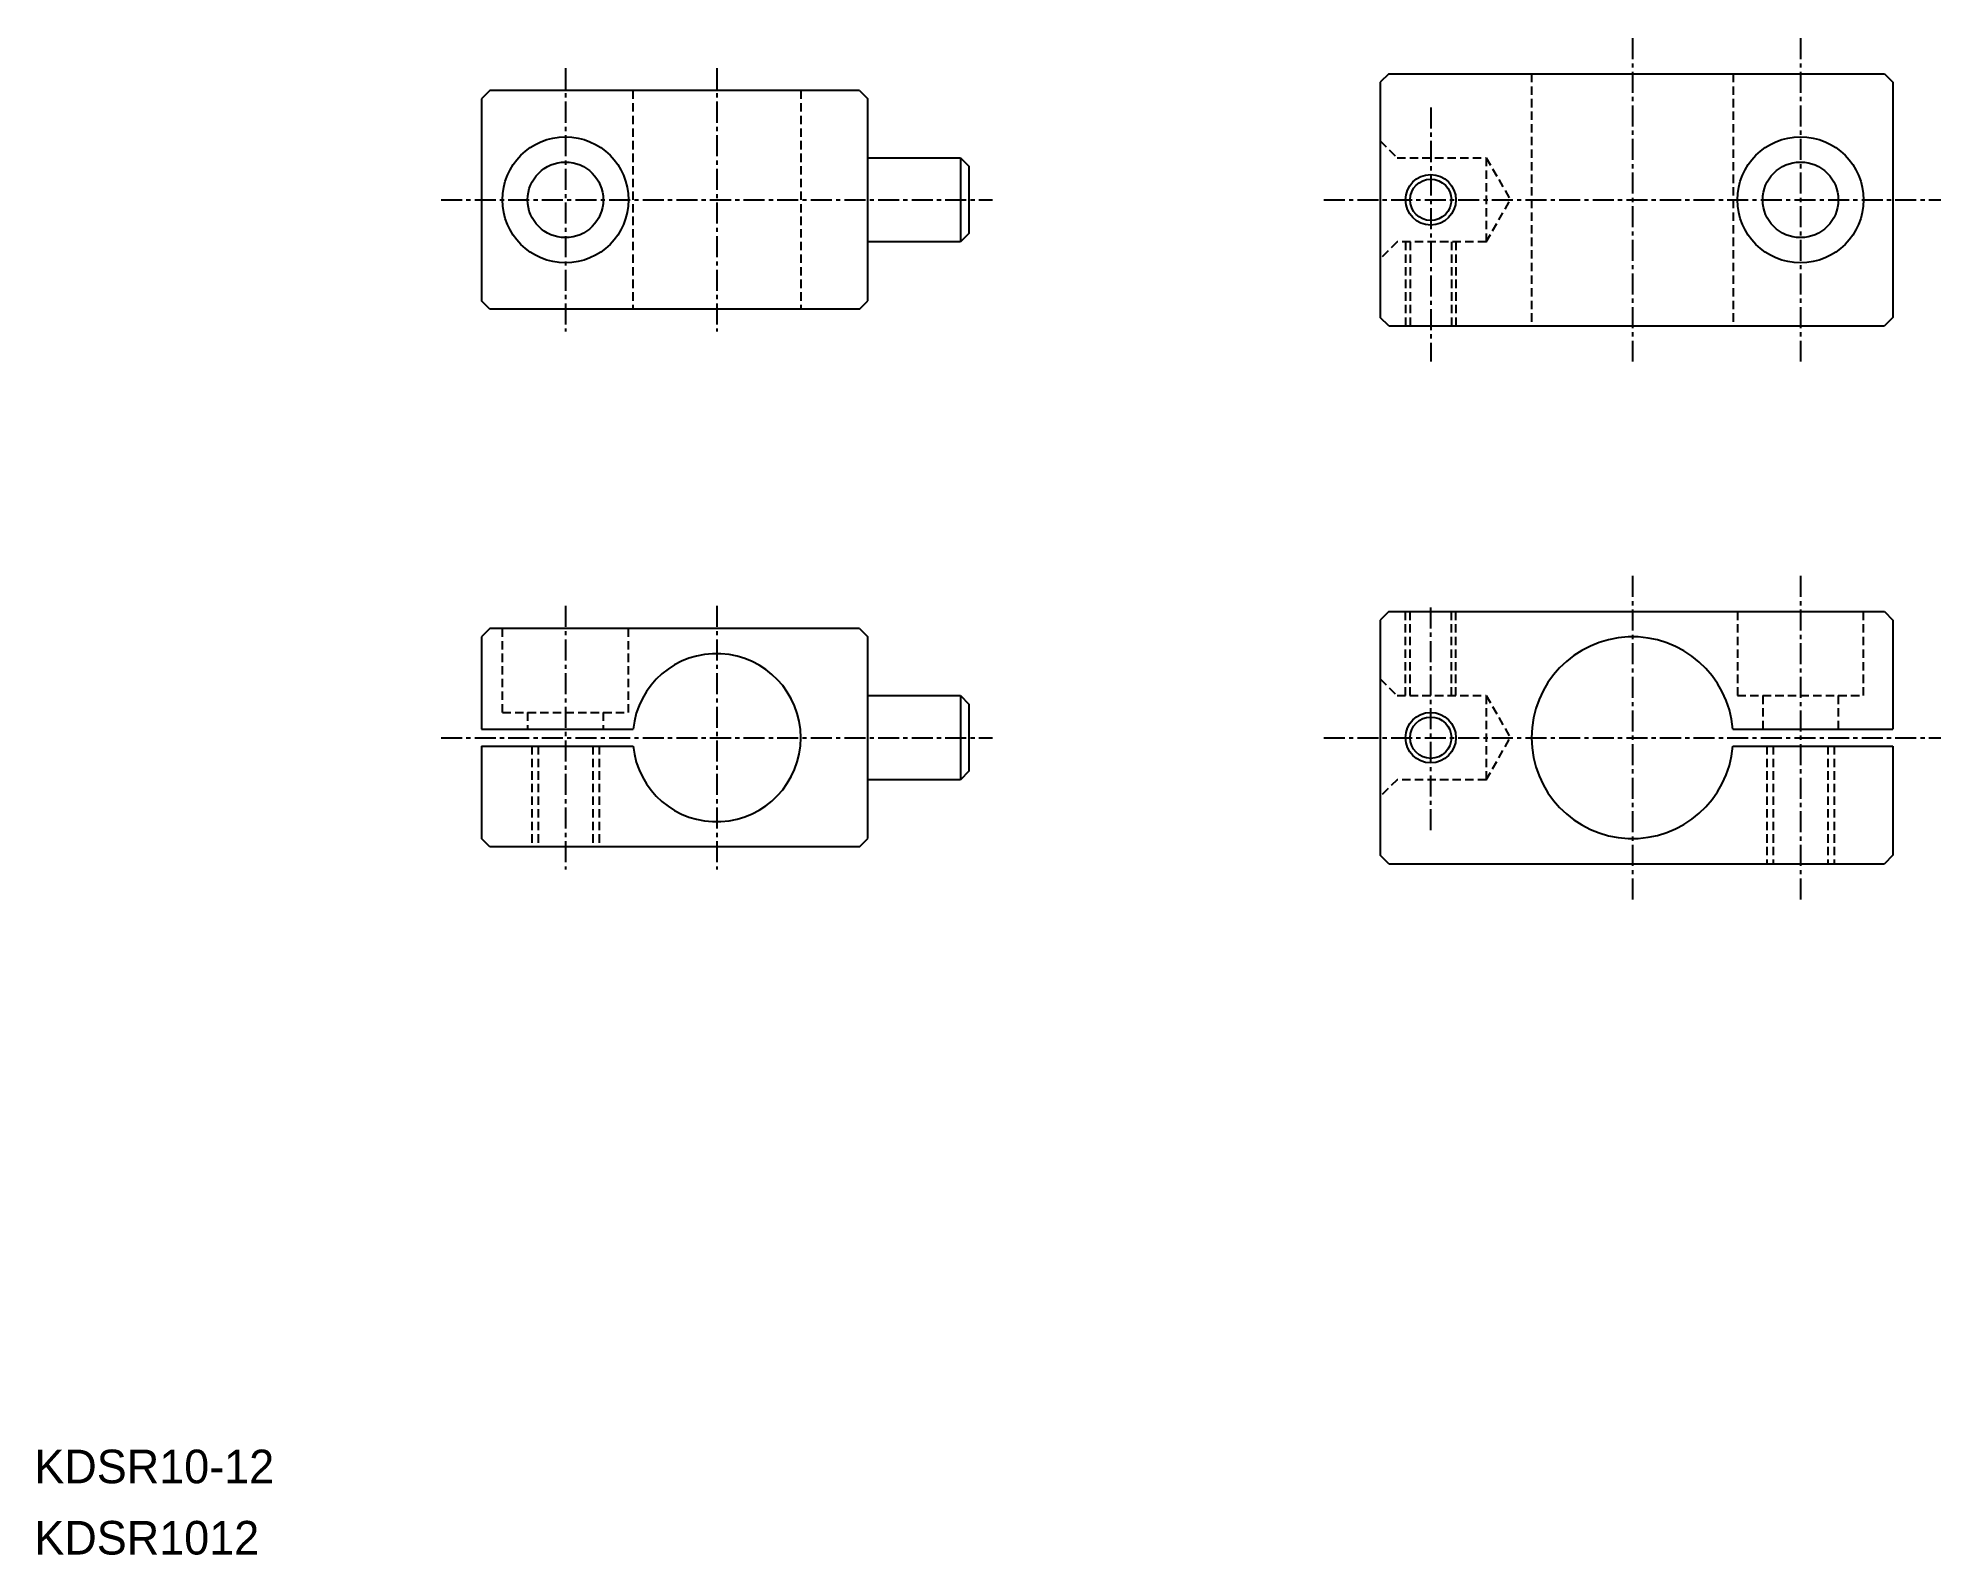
# Model space of a CAD drawing. Extents: x 51 to 164, y 122 to 212.
import ezdxf

# ---------------------------------------------------------------- set-up
doc = ezdxf.new("R2010")
doc.units = 0
doc.linetypes.add('CENTER', pattern=[2, 1.25, -0.25, 0.25, -0.25])
doc.linetypes.add('DASHED', pattern=[0.75, 0.5, -0.25])
doc.layers.get('0').update_dxf_attribs({"linetype": 'CONTINUOUS'})
doc.layers.add('CENTER', color=1, linetype='CENTER')

msp = doc.modelspace()

# ---------------------------------------------------------------- linework, layer by layer
at = {"color": 7, "linetype": 'CONTINUOUS'}
for p, q in [((131.17, 209.76), (130.67, 209.26)), ((131.17, 209.76), (160.67, 209.76)), ((160.67, 209.76), (161.17, 209.26)), ((77.69, 208.76), (77.19, 208.26)), ((99.69, 208.76), (77.69, 208.76)), ((99.69, 208.76), (100.19, 208.26)), ((130.67, 209.26), (130.67, 195.26)), ((161.17, 209.26), (161.17, 195.26)), ((77.19, 208.26), (77.19, 196.26)), ((100.19, 196.26), (100.19, 208.26)), ((100.19, 204.76), (105.69, 204.76)), ((105.69, 204.76), (105.69, 199.76)), ((105.69, 204.76), (106.19, 204.26)), ((106.19, 204.26), (106.19, 200.26)), ((105.69, 199.76), (100.19, 199.76)), ((106.19, 200.26), (105.69, 199.76)), ((77.69, 195.76), (77.19, 196.26)), ((99.69, 195.76), (100.19, 196.26)), ((99.69, 195.76), (77.69, 195.76)), ((131.17, 194.76), (130.67, 195.26)), ((131.17, 194.76), (160.67, 194.76)), ((161.17, 195.26), (160.67, 194.76)), ((131.17, 177.76), (130.67, 177.26)), ((131.17, 177.76), (160.67, 177.76)), ((160.67, 177.76), (161.17, 177.26)), ((77.69, 176.76), (77.19, 176.26)), ((99.69, 176.76), (77.69, 176.76)), ((99.69, 176.76), (100.19, 176.26)), ((130.67, 177.26), (130.67, 163.26)), ((161.17, 177.26), (161.17, 170.76)), ((77.19, 176.26), (77.19, 170.76)), ((100.19, 164.26), (100.19, 176.26)), ((100.19, 172.76), (105.69, 172.76)), ((105.69, 172.76), (105.69, 167.76)), ((105.69, 172.76), (106.19, 172.26)), ((106.19, 172.26), (106.19, 168.26)), ((77.19, 170.76), (86.21, 170.76)), ((151.65, 170.76), (161.17, 170.76)), ((77.19, 169.76), (86.21, 169.76)), ((77.19, 169.76), (77.19, 164.26)), ((151.65, 169.76), (161.17, 169.76)), ((161.17, 169.76), (161.17, 163.26)), ((105.69, 167.76), (100.19, 167.76)), ((106.19, 168.26), (105.69, 167.76)), ((77.69, 163.76), (77.19, 164.26)), ((99.69, 163.76), (100.19, 164.26)), ((99.69, 163.76), (77.69, 163.76)), ((131.17, 162.76), (130.67, 163.26)), ((161.17, 163.26), (160.67, 162.76)), ((131.17, 162.76), (160.67, 162.76))]:
    msp.add_line(p, q, dxfattribs=at)
at = {"color": 3, "linetype": 'DASHED'}
for p, q in [((139.67, 209.76), (139.67, 194.76)), ((151.67, 209.76), (151.67, 194.76)), ((86.19, 208.76), (86.19, 195.76)), ((96.19, 208.76), (96.19, 195.76)), ((130.67, 205.76), (131.67, 204.76)), ((131.67, 204.76), (136.97, 204.76)), ((136.97, 204.76), (136.97, 199.76)), ((136.97, 204.76), (138.41, 202.26)), ((136.97, 199.76), (138.41, 202.26)), ((131.67, 199.76), (130.67, 198.76)), ((136.97, 199.76), (131.67, 199.76)), ((132.17, 199.76), (132.17, 194.76)), ((132.44, 199.76), (132.44, 194.76)), ((134.9, 199.76), (134.9, 194.76)), ((135.17, 199.76), (135.17, 194.76)), ((132.17, 172.76), (132.17, 177.76)), ((132.44, 172.76), (132.44, 177.76)), ((134.9, 172.76), (134.9, 177.76)), ((135.17, 172.76), (135.17, 177.76)), ((151.92, 177.76), (151.92, 172.76)), ((159.42, 172.76), (159.42, 177.76)), ((78.43, 176.76), (78.43, 171.76)), ((85.94, 171.76), (85.94, 176.76)), ((130.67, 173.76), (131.67, 172.76)), ((131.67, 172.76), (136.97, 172.76)), ((136.97, 172.76), (136.97, 167.76)), ((136.97, 172.76), (138.41, 170.26)), ((151.92, 172.76), (159.42, 172.76)), ((153.42, 172.76), (153.42, 170.76)), ((157.92, 172.76), (157.92, 170.76)), ((78.44, 171.76), (85.94, 171.76)), ((79.94, 171.76), (79.94, 170.76)), ((84.44, 171.76), (84.44, 170.76)), ((136.97, 167.76), (138.41, 170.26)), ((80.19, 169.76), (80.19, 163.76)), ((80.57, 169.76), (80.57, 163.76)), ((83.81, 169.76), (83.81, 163.76)), ((84.19, 169.76), (84.19, 163.76)), ((153.67, 169.76), (153.67, 162.76)), ((154.05, 169.76), (154.05, 162.76)), ((157.29, 169.76), (157.29, 162.76)), ((157.67, 169.76), (157.67, 162.76)), ((131.67, 167.76), (130.67, 166.76)), ((136.97, 167.76), (131.67, 167.76))]:
    msp.add_line(p, q, dxfattribs=at)
for centre in [(82.19, 202.26), (155.67, 202.26)]:
    msp.add_circle(centre, 3.75)
at = {"color": 7, "linetype": 'CONTINUOUS'}
for centre, radius in [((82.19, 202.26), 2.25), ((155.67, 202.26), 2.25), ((133.67, 202.26), 1.23), ((133.67, 170.26), 1.23)]:
    msp.add_circle(centre, radius, dxfattribs=at)
at = {"color": 3, "linetype": 'CONTINUOUS'}
for centre in [(133.67, 202.26), (133.67, 170.26)]:
    msp.add_circle(centre, 1.5, dxfattribs=at)
at = {"color": 7, "linetype": 'CONTINUOUS'}
for centre, radius, start, end in [((145.67, 170.26), 6, 4.7802, 355.2198), ((91.19, 170.26), 5, 185.7392, 174.2608)]:
    msp.add_arc(centre, radius, start, end, dxfattribs=at)
at = {"layer": 'CENTER', "color": 1, "linetype": 'CENTER'}
for p, q in [((145.67, 211.88), (145.67, 192.64)), ((155.67, 211.88), (155.67, 192.64)), ((82.19, 210.1), (82.19, 194.42)), ((91.19, 210.1), (91.19, 194.42)), ((133.67, 207.76), (133.67, 192.64)), ((74.79, 202.26), (107.59, 202.26)), ((127.31, 202.26), (164.02, 202.26)), ((145.67, 179.88), (145.67, 160.64)), ((155.67, 179.88), (155.67, 160.64)), ((82.19, 178.1), (82.19, 162.42)), ((91.19, 178.1), (91.19, 162.42)), ((133.67, 164.76), (133.67, 178.1)), ((74.79, 170.26), (107.59, 170.26)), ((127.31, 170.26), (164.02, 170.26))]:
    msp.add_line(p, q, dxfattribs=at)

# ---------------------------------------------------------------- texts
at = {"color": 7, "linetype": 'CONTINUOUS'}
for s, p in [('KDSR10-12', (50.59, 125.9)), ('KDSR1012', (50.59, 121.66))]:
    msp.add_text(s, height=2, dxfattribs=at).set_placement(p)

doc.saveas('drawing.dxf')
